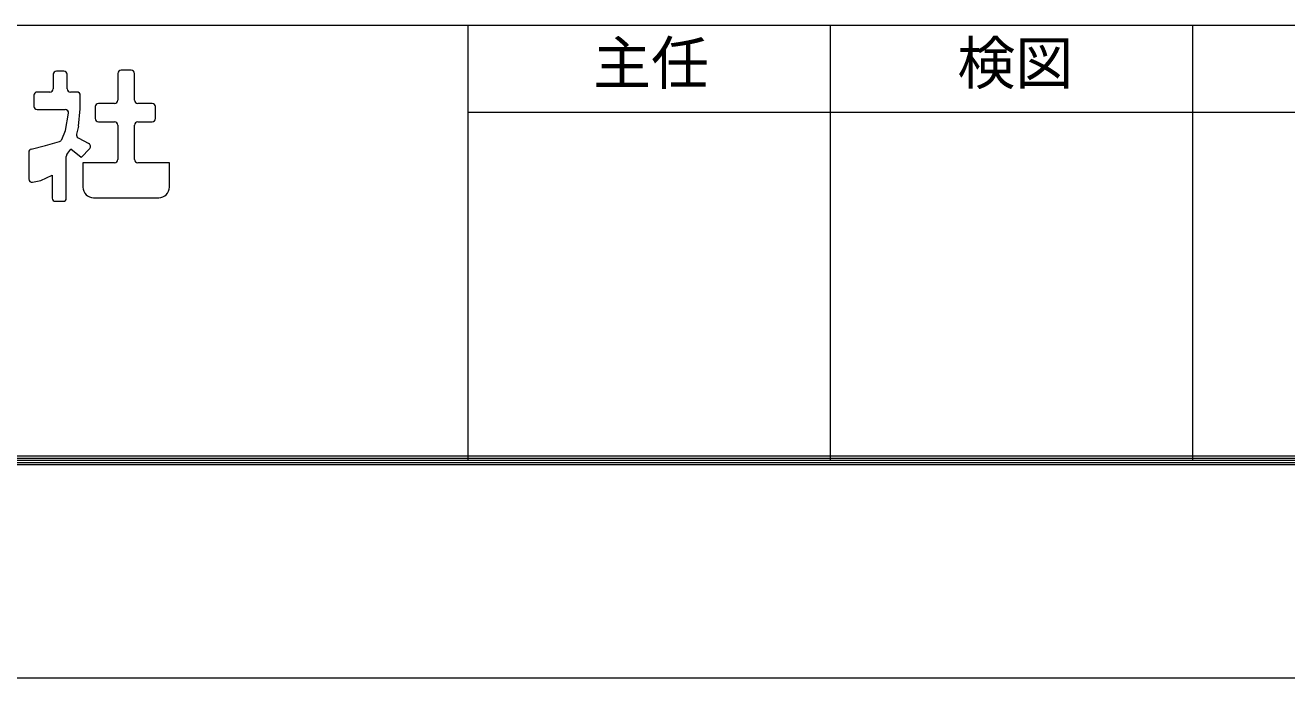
# Model space of a CAD drawing. Units: millimetres, scale not verified. Extents: x -1261 to 1262, y -891 to 891.
# Drawn here: x -561.1 to -299.9, y -891 to -756 of the extents above; entities that cross this region are included whole.
import ezdxf
from ezdxf.enums import TextEntityAlignment as Align

# ---------------------------------------------------------------- set-up
doc = ezdxf.new("R2010")
doc.units = ezdxf.units.MM
doc.header["$LTSCALE"] = 4
for name, color, linetype, lineweight in [('0-0_0', 3, 'Continuous', 18), ('0-3_Defpoints', 7, 'Continuous', 18), ('0-A_WAKU', 7, 'Continuous', 18)]:
    doc.layers.add(name, color=color, linetype=linetype, lineweight=lineweight)
doc.layers.add('0-7_MOJI', color=7, linetype='Continuous')
doc.styles.add('ＭＳ ゴシック', font='')
doc.styles.get('ＭＳ ゴシック').set_extended_font_data('MS Gothic')

msp = doc.modelspace()

# ---------------------------------------------------------------- linework, layer by layer
at = {"layer": '0-0_0'}
for p, q in [((-555.291, -766.154), (-555.291, -769.161)), ((-553.062, -765.488), (-554.625, -765.488)), ((-552.396, -769.161), (-552.396, -766.154)), ((-541.902, -765.973), (-541.902, -771.511)), ((-539.131, -765.307), (-541.236, -765.307)), ((-538.465, -771.511), (-538.465, -765.973)), ((-555.957, -769.827), (-558.606, -769.827)), ((-550.348, -769.827), (-551.73, -769.827)), ((-559.272, -770.493), (-559.272, -772.777)), ((-546.606, -772.843), (-546.606, -775.308)), ((-542.568, -772.177), (-545.94, -772.177)), ((-534.788, -772.177), (-537.799, -772.177)), ((-534.122, -775.308), (-534.122, -772.843)), ((-558.606, -773.443), (-552.795, -773.443)), ((-552.758, -777.782), (-552.139, -774.223)), ((-550.044, -776.878), (-549.682, -773.262)), ((-553.538, -779.653), (-552.758, -777.782)), ((-550.044, -776.878), (-550.46, -778.54)), ((-545.94, -775.974), (-542.568, -775.974)), ((-541.902, -776.64), (-541.902, -783.806)), ((-538.465, -783.806), (-538.465, -776.64)), ((-537.799, -775.974), (-534.788, -775.974)), ((-556.919, -780.856), (-553.975, -780.038)), ((-550.124, -779.291), (-547.92, -780.45)), ((-560.357, -782.273), (-560.357, -787.806)), ((-559.861, -781.629), (-556.919, -780.856)), ((-552.577, -791.761), (-552.577, -783.139)), ((-552.454, -782.753), (-551.639, -781.606)), ((-549.139, -784.472), (-549.139, -789.483)), ((-542.568, -784.472), (-549.139, -784.472)), ((-531.227, -784.472), (-537.799, -784.472)), ((-531.227, -789.483), (-531.227, -784.472)), ((-559.552, -788.457), (-557.824, -788.088)), ((-557.824, -788.088), (-555.472, -787.003)), ((-555.472, -787.003), (-555.472, -791.761)), ((-554.806, -792.427), (-553.243, -792.427)), ((-546.919, -791.703), (-533.447, -791.703))]:
    msp.add_line(p, q, dxfattribs=at)
for points in [[(-549.7, -773.443), (-549.682, -773.443), (-549.682, -770.493)], [(-547.742, -781.493), (-549.501, -783.387), (-551.639, -781.606)]]:
    msp.add_lwpolyline(points, dxfattribs=at)
for centre, radius, start, end in [((-554.625, -766.154), 0.666, 90, 180), ((-553.062, -766.154), 0.666, 0, 90), ((-541.236, -765.973), 0.666, 90, 180), ((-539.131, -765.973), 0.666, 0, 90), ((-558.606, -770.493), 0.666, 90, 180), ((-555.957, -769.161), 0.666, 270, 0), ((-551.73, -769.161), 0.666, 180, 270), ((-550.348, -770.493), 0.666, 0, 90), ((-558.606, -772.777), 0.666, 180, 270), ((-545.94, -772.843), 0.666, 90, 180), ((-542.568, -771.511), 0.666, 270, 0), ((-537.799, -771.511), 0.666, 180, 270), ((-534.788, -772.843), 0.666, 0, 90), ((-552.795, -774.109), 0.666, 350.12702, 90), ((-545.94, -775.308), 0.666, 180, 270), ((-534.788, -775.308), 0.666, 270, 0), ((-542.568, -776.64), 0.666, 0, 90), ((-537.799, -776.64), 0.666, 90, 180), ((-554.153, -779.397), 0.666, 285.51317, 337.36507), ((-549.814, -778.702), 0.666, 165.95378, 242.25895), ((-548.23, -781.04), 0.666, 317.09995, 62.25895), ((-559.691, -782.273), 0.666, 104.73314, 180), ((-551.911, -783.139), 0.666, 144.61752, 180), ((-542.568, -783.806), 0.666, 270, 0), ((-537.799, -783.806), 0.666, 180, 270), ((-559.691, -787.806), 0.666, 180, 282.08606), ((-546.919, -789.483), 2.22, 180, 270), ((-533.447, -789.483), 2.22, 270, 0), ((-554.806, -791.761), 0.666, 180, 270), ((-553.243, -791.761), 0.666, 270, 0)]:
    msp.add_arc(centre, radius, start, end, dxfattribs=at)
at = {"layer": '0-3_Defpoints', "color": 5}
msp.add_line((-1261.481, -891), (1261.519, -891), dxfattribs=at)
at = {"layer": '0-A_WAKU'}
for p, q in [((-1201.481, -756), (1198.519, -756)), ((-469.481, -756), (-469.481, -846)), ((-394.481, -756), (-394.481, -846)), ((-319.481, -756), (-319.481, -846)), ((-469.481, -774), (-244.481, -774)), ((-1201.481, -846), (1198.519, -846)), ((-1201.031, -845.55), (1198.069, -845.55)), ((-1200.581, -845.1), (1197.619, -845.1)), ((-1202.381, -846.9), (1199.419, -846.9)), ((-1201.931, -846.45), (1198.969, -846.45))]:
    msp.add_line(p, q, dxfattribs=at)

# ---------------------------------------------------------------- texts
at = {"layer": '0-7_MOJI', "style": 'ＭＳ ゴシック'}
for s, p in [('主任', (-443.527, -770.845)), ('検図', (-368.127, -770.845))]:
    msp.add_text(s, height=8.798, dxfattribs=at).set_placement(p, align=Align.BOTTOM_LEFT)

doc.saveas('drawing.dxf')
